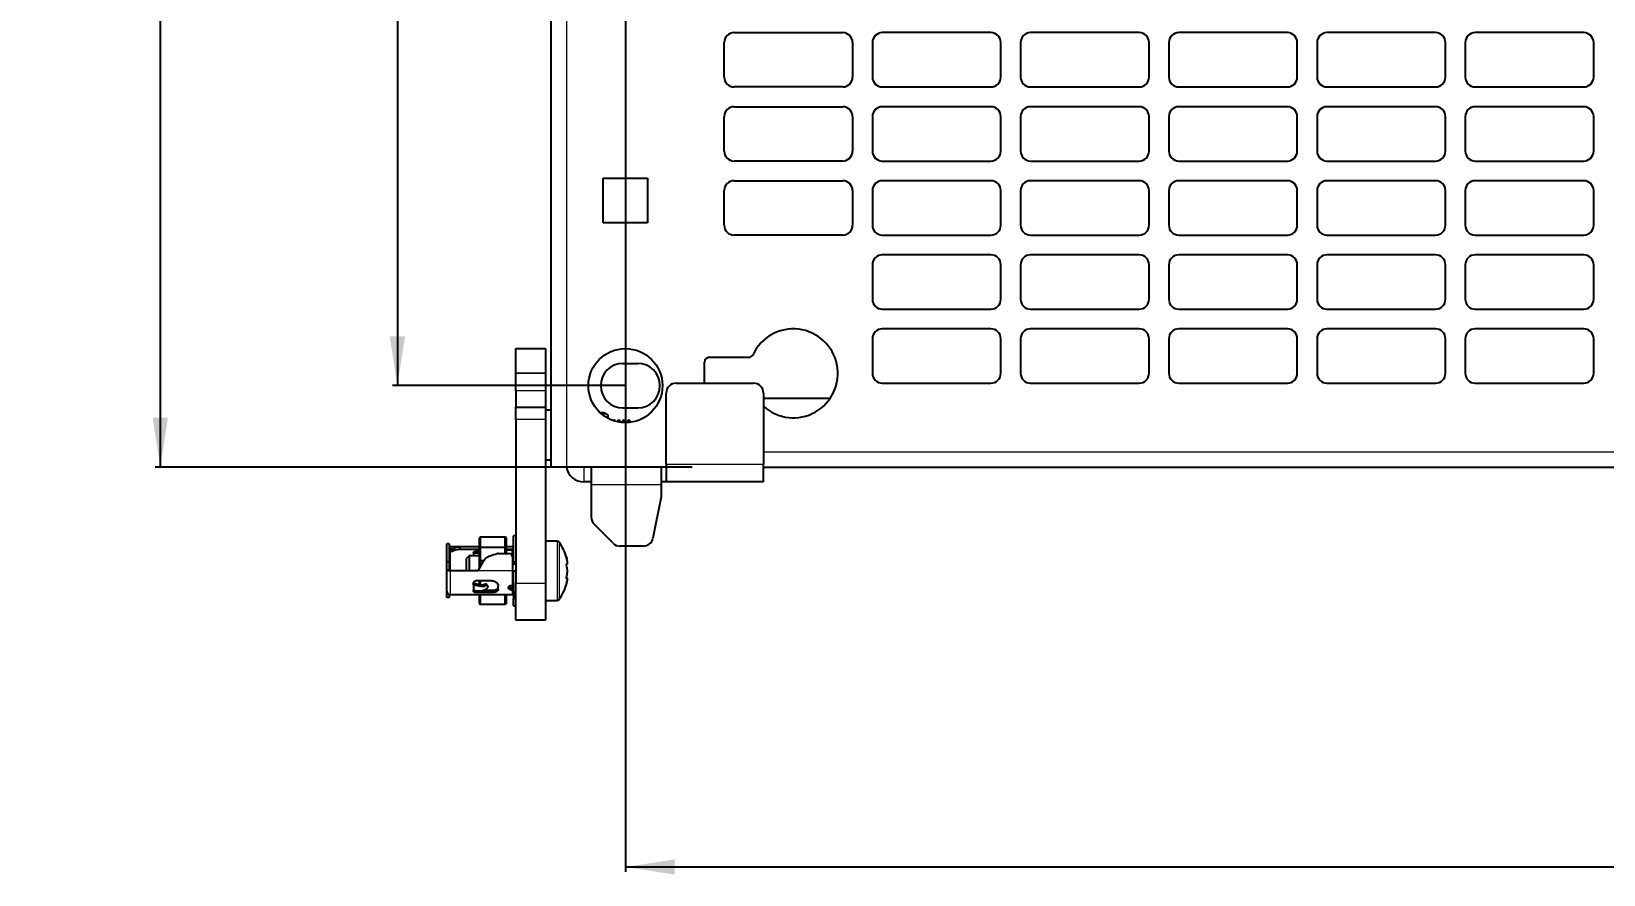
# Model space of a CAD drawing. Header units: millimetres. Extents: x -615 to 971, y 528 to 2003.
# Drawn here: x -615.3 to -297.1, y 675.9 to 846.7 of the extents above; entities that cross this region are included whole.
import ezdxf

# ---------------------------------------------------------------- set-up
doc = ezdxf.new("R2010")
doc.units = ezdxf.units.MM
doc.layers.add('FORMAT', color=7, linetype='Continuous')
doc.styles.add('SLDTEXTSTYLE0', font='TXT', dxfattribs={"width": 0.75})
doc.dimstyles.new('SLDDIMSTYLE0', dxfattribs={"dimtxt": 20, "dimasz": 10, "dimexe": 0, "dimexo": 0.0625, "dimgap": 5, "dimtad": 2, "dimdec": 1, "dimrnd": 1e-09, "dimzin": 12, "dimdsep": 46, "dimtxsty": 'SLDTEXTSTYLE0', "dimsah": 1, "dimcen": 0.09, "dimadec": 0, "dimazin": 3, "dimtfac": 1, "dimtofl": 0, "dimtmove": 0, "dimatfit": 3, "dimfxl": 0, "dimfrac": 2, "dimtolj": 1, "dimtzin": 12, "dimarcsym": 0})

# ---------------------------------------------------------------- blocks, each defined once
blk = doc.blocks.new('_D')
at = {"layer": 'FORMAT'}
for p, q in [((-481.57, 1841.41), (-590.21, 1841.41)), ((-589.21, 1841.41), (-589.21, 758.39)), ((-481.57, 758.39), (-590.21, 758.39))]:
    blk.add_line(p, q, dxfattribs=at)
for points in [[(-589.21, 1841.41), (-590.75, 1831.41), (-587.67, 1831.41)], [(-589.21, 758.39), (-587.67, 768.39), (-590.75, 768.39)]]:
    blk.add_solid(points, dxfattribs=at)
at = {"layer": 'FORMAT', "insert": (-614.99, 1270.35), "char_height": 20, "attachment_point": 1, "rotation": 90, "style": 'SLDTEXTSTYLE0'}
blk.add_mtext('1083', dxfattribs=at)
blk = doc.blocks.new('_D_4')
at = {"layer": 'FORMAT'}
for p, q in [((-495.06, 1299.89), (-495.06, 676.4)), ((-39.06, 1299.89), (-39.06, 676.4)), ((-495.06, 677.4), (-39.06, 677.4))]:
    blk.add_line(p, q, dxfattribs=at)
for points in [[(-495.06, 677.4), (-485.06, 675.86), (-485.06, 678.94)], [(-39.06, 677.4), (-49.06, 678.94), (-49.06, 675.86)]]:
    blk.add_solid(points, dxfattribs=at)
at = {"layer": 'FORMAT', "insert": (-289.22, 703.18), "char_height": 20, "attachment_point": 1, "style": 'SLDTEXTSTYLE0'}
blk.add_mtext('456', dxfattribs=at)
blk = doc.blocks.new('_D_5')
at = {"layer": 'FORMAT'}
for p, q in [((-495.07, 1824.9), (-542.21, 1824.9)), ((-541.21, 1824.9), (-541.21, 774.9)), ((-495.07, 774.9), (-542.21, 774.9))]:
    blk.add_line(p, q, dxfattribs=at)
for points in [[(-541.21, 1824.9), (-542.75, 1814.9), (-539.67, 1814.9)], [(-541.21, 774.9), (-539.67, 784.9), (-542.75, 784.9)]]:
    blk.add_solid(points, dxfattribs=at)
at = {"layer": 'FORMAT', "insert": (-566.99, 1270.35), "char_height": 20, "attachment_point": 1, "rotation": 90, "style": 'SLDTEXTSTYLE0'}
blk.add_mtext('1050', dxfattribs=at)

msp = doc.modelspace()

# ---------------------------------------------------------------- linework, layer by layer
at = {"color": 7, "linetype": 'Continuous', "lineweight": 25}
for p, q in [((-510.06, 758.4), (-510.06, 1841.4)), ((-475.06, 837.4), (-475.06, 844.4)), ((-473.06, 846.4), (-451.06, 846.4)), ((-449.06, 844.4), (-449.06, 837.4)), ((-445.06, 844.4), (-445.06, 837.4)), ((-421.06, 846.4), (-443.06, 846.4)), ((-419.06, 837.4), (-419.06, 844.4)), ((-415.06, 844.4), (-415.06, 837.4)), ((-391.06, 846.4), (-413.06, 846.4)), ((-389.06, 837.4), (-389.06, 844.4)), ((-385.06, 844.4), (-385.06, 837.4)), ((-361.06, 846.4), (-383.06, 846.4)), ((-359.06, 837.4), (-359.06, 844.4)), ((-355.06, 844.4), (-355.06, 837.4)), ((-331.06, 846.4), (-353.06, 846.4)), ((-329.06, 837.4), (-329.06, 844.4)), ((-325.06, 844.4), (-325.06, 837.4)), ((-301.06, 846.4), (-323.06, 846.4)), ((-299.06, 837.4), (-299.06, 844.4)), ((-451.06, 835.4), (-473.06, 835.4)), ((-443.06, 835.4), (-421.06, 835.4)), ((-413.06, 835.4), (-391.06, 835.4)), ((-383.06, 835.4), (-361.06, 835.4)), ((-353.06, 835.4), (-331.06, 835.4)), ((-323.06, 835.4), (-301.06, 835.4)), ((-473.06, 831.4), (-451.06, 831.4)), ((-421.06, 831.4), (-443.06, 831.4)), ((-391.06, 831.4), (-413.06, 831.4)), ((-361.06, 831.4), (-383.06, 831.4)), ((-331.06, 831.4), (-353.06, 831.4)), ((-301.06, 831.4), (-323.06, 831.4)), ((-475.06, 822.4), (-475.06, 829.4)), ((-449.06, 829.4), (-449.06, 822.4)), ((-445.06, 829.4), (-445.06, 822.4)), ((-419.06, 822.4), (-419.06, 829.4)), ((-415.06, 829.4), (-415.06, 822.4)), ((-389.06, 822.4), (-389.06, 829.4)), ((-385.06, 829.4), (-385.06, 822.4)), ((-359.06, 822.4), (-359.06, 829.4)), ((-355.06, 829.4), (-355.06, 822.4)), ((-329.06, 822.4), (-329.06, 829.4)), ((-325.06, 829.4), (-325.06, 822.4)), ((-299.06, 822.4), (-299.06, 829.4)), ((-451.06, 820.4), (-473.06, 820.4)), ((-443.06, 820.4), (-421.06, 820.4)), ((-413.06, 820.4), (-391.06, 820.4)), ((-383.06, 820.4), (-361.06, 820.4)), ((-353.06, 820.4), (-331.06, 820.4)), ((-323.06, 820.4), (-301.06, 820.4)), ((-499.56, 816.9), (-490.56, 816.9)), ((-499.56, 807.9), (-499.56, 816.9)), ((-490.56, 816.9), (-490.56, 807.9)), ((-473.06, 816.4), (-451.06, 816.4)), ((-421.06, 816.4), (-443.06, 816.4)), ((-391.06, 816.4), (-413.06, 816.4)), ((-361.06, 816.4), (-383.06, 816.4)), ((-331.06, 816.4), (-353.06, 816.4)), ((-301.06, 816.4), (-323.06, 816.4)), ((-475.06, 807.4), (-475.06, 814.4)), ((-449.06, 814.4), (-449.06, 807.4)), ((-445.06, 814.4), (-445.06, 807.4)), ((-419.06, 807.4), (-419.06, 814.4)), ((-415.06, 814.4), (-415.06, 807.4)), ((-389.06, 807.4), (-389.06, 814.4)), ((-385.06, 814.4), (-385.06, 807.4)), ((-359.06, 807.4), (-359.06, 814.4)), ((-355.06, 814.4), (-355.06, 807.4)), ((-329.06, 807.4), (-329.06, 814.4)), ((-325.06, 814.4), (-325.06, 807.4)), ((-299.06, 807.4), (-299.06, 814.4)), ((-490.56, 807.9), (-499.56, 807.9)), ((-451.06, 805.4), (-473.06, 805.4)), ((-443.06, 805.4), (-421.06, 805.4)), ((-413.06, 805.4), (-391.06, 805.4)), ((-383.06, 805.4), (-361.06, 805.4)), ((-353.06, 805.4), (-331.06, 805.4)), ((-323.06, 805.4), (-301.06, 805.4)), ((-445.06, 799.4), (-445.06, 792.4)), ((-421.06, 801.4), (-443.06, 801.4)), ((-419.06, 792.4), (-419.06, 799.4)), ((-415.06, 799.4), (-415.06, 792.4)), ((-391.06, 801.4), (-413.06, 801.4)), ((-389.06, 792.4), (-389.06, 799.4)), ((-385.06, 799.4), (-385.06, 792.4)), ((-361.06, 801.4), (-383.06, 801.4)), ((-359.06, 792.4), (-359.06, 799.4)), ((-355.06, 799.4), (-355.06, 792.4)), ((-331.06, 801.4), (-353.06, 801.4)), ((-329.06, 792.4), (-329.06, 799.4)), ((-325.06, 799.4), (-325.06, 792.4)), ((-301.06, 801.4), (-323.06, 801.4)), ((-299.06, 792.4), (-299.06, 799.4)), ((-443.06, 790.4), (-421.06, 790.4)), ((-413.06, 790.4), (-391.06, 790.4)), ((-383.06, 790.4), (-361.06, 790.4)), ((-353.06, 790.4), (-331.06, 790.4)), ((-323.06, 790.4), (-301.06, 790.4)), ((-421.06, 786.4), (-443.06, 786.4)), ((-391.06, 786.4), (-413.06, 786.4)), ((-361.06, 786.4), (-383.06, 786.4)), ((-331.06, 786.4), (-353.06, 786.4)), ((-301.06, 786.4), (-323.06, 786.4)), ((-445.06, 784.4), (-445.06, 777.4)), ((-419.06, 777.4), (-419.06, 784.4)), ((-415.06, 784.4), (-415.06, 777.4)), ((-389.06, 777.4), (-389.06, 784.4)), ((-385.06, 784.4), (-385.06, 777.4)), ((-359.06, 777.4), (-359.06, 784.4)), ((-355.06, 784.4), (-355.06, 777.4)), ((-329.06, 777.4), (-329.06, 784.4)), ((-325.06, 784.4), (-325.06, 777.4)), ((-299.06, 777.4), (-299.06, 784.4)), ((-517.21, 782.4), (-511.21, 782.4)), ((-517.21, 777.4), (-517.21, 782.4)), ((-511.21, 782.4), (-511.21, 777.4)), ((-478.06, 780.64), (-470.11, 780.64)), ((-517.21, 773.86), (-517.21, 777.4)), ((-517.21, 777.4), (-517.21, 777.4)), ((-511.21, 777.4), (-511.21, 773.86)), ((-511.21, 777.4), (-511.21, 777.4)), ((-495.56, 779.4), (-492.56, 779.4)), ((-479.06, 775.4), (-479.06, 779.64)), ((-517.21, 773.86), (-517.21, 770.51)), ((-511.21, 773.86), (-511.21, 770.51)), ((-486.81, 759), (-486.81, 773.4)), ((-484.81, 775.4), (-469.11, 775.4)), ((-467.11, 773.4), (-467.11, 759)), ((-443.06, 775.4), (-421.06, 775.4)), ((-413.06, 775.4), (-391.06, 775.4)), ((-383.06, 775.4), (-361.06, 775.4)), ((-353.06, 775.4), (-331.06, 775.4)), ((-323.06, 775.4), (-301.06, 775.4)), ((-517.21, 770.51), (-511.21, 770.51)), ((-517.21, 768.01), (-517.21, 770.51)), ((-511.21, 770.51), (-511.21, 768.01)), ((-495.56, 770.4), (-492.56, 770.4)), ((-467.11, 772.39), (-453.57, 772.39)), ((-517.21, 768.01), (-517.21, 734.9)), ((-510.06, 769.9), (-511.21, 769.9)), ((-511.21, 768.01), (-511.21, 734.9)), ((-499.42, 769.4), (-500.16, 769.4)), ((-498.56, 768.9), (-499.42, 769.4)), ((-499.42, 768.8), (-499.42, 769.4)), ((-498.56, 768.27), (-498.56, 768.9)), ((-497.43, 767.9), (-497.49, 767.81)), ((-497.29, 767.9), (-497.43, 767.9)), ((-497.43, 767.78), (-497.43, 767.9)), ((-497.15, 767.7), (-497.29, 767.9)), ((-497.29, 767.74), (-497.29, 767.9)), ((-496.43, 767.9), (-496.66, 767.57)), ((-496.29, 767.9), (-496.43, 767.9)), ((-496.43, 767.53), (-496.43, 767.9)), ((-495.98, 767.46), (-496.29, 767.9)), ((-496.29, 767.5), (-496.29, 767.9)), ((-495.43, 767.9), (-495.76, 767.43)), ((-495.29, 767.9), (-495.43, 767.9)), ((-495.43, 767.41), (-495.43, 767.9)), ((-494.94, 767.4), (-495.29, 767.9)), ((-495.29, 767.4), (-495.29, 767.9)), ((-494.43, 767.9), (-494.77, 767.41)), ((-494.31, 767.9), (-494.43, 767.9)), ((-494.43, 767.43), (-494.43, 767.9)), ((-494.06, 767.65), (-494.31, 767.9)), ((-494.31, 767.44), (-494.31, 767.9)), ((-494.06, 767.47), (-494.06, 767.65)), ((-511.21, 759.9), (-510.06, 759.9)), ((-506.96, 758.4), (-510.06, 758.4)), ((-501.96, 758.4), (-506.96, 758.4)), ((-487.81, 758.4), (-501.96, 758.4)), ((-501.96, 758.4), (-501.96, 754.8)), ((-487.81, 758.4), (-487.81, 754.8)), ((-486.81, 758.4), (-487.81, 758.4)), ((-486.81, 759), (-486.81, 755.4)), ((-467.11, 755.4), (-467.11, 759)), ((-467.11, 758.39), (-66.51, 758.39)), ((-501.96, 755.4), (-503.46, 755.4)), ((-501.96, 754.8), (-501.96, 748.23)), ((-486.81, 755.4), (-487.81, 755.4)), ((-487.81, 754.8), (-487.81, 752.4)), ((-467.11, 755.4), (-486.81, 755.4)), ((-487.81, 752.4), (-489.49, 744.01)), ((-497.54, 742.99), (-501.37, 746.82)), ((-530.71, 742.83), (-531.21, 742.83)), ((-531.21, 739.23), (-531.21, 742.83)), ((-530.71, 742.83), (-530.71, 739.23)), ((-528.51, 742.25), (-530.51, 742.25)), ((-530.01, 741.8), (-530.51, 741.8)), ((-530.51, 741.8), (-530.51, 741.34)), ((-530.01, 741.34), (-530.01, 741.8)), ((-528.51, 741.75), (-528.51, 742.25)), ((-524.61, 742.25), (-528.51, 742.25)), ((-528.51, 741.75), (-524.61, 741.75)), ((-524.49, 744.24), (-524.61, 744.02)), ((-524.61, 742.07), (-524.61, 744.02)), ((-524.49, 742.09), (-524.61, 742.07)), ((-524.61, 739.4), (-524.61, 742.07)), ((-524.49, 744.24), (-524.49, 742.09)), ((-519.41, 744.24), (-524.49, 744.24)), ((-524.49, 742.09), (-524.49, 739.4)), ((-519.41, 742.09), (-524.49, 742.09)), ((-519.41, 742.09), (-519.41, 744.24)), ((-519.21, 744.11), (-519.41, 744.24)), ((-519.41, 740.9), (-519.41, 742.09)), ((-519.21, 742.08), (-519.41, 742.09)), ((-519.21, 744.11), (-519.21, 742.08)), ((-517.91, 742.25), (-519.21, 742.25)), ((-519.21, 742.08), (-519.21, 740.9)), ((-519.21, 741.75), (-517.91, 741.75)), ((-518.01, 741.55), (-519.21, 741.55)), ((-518.01, 741.55), (-518.01, 740.53)), ((-517.21, 744.5), (-517.71, 744.5)), ((-517.71, 739.24), (-517.71, 744.5)), ((-508.88, 743.4), (-511.21, 743.4)), ((-491.45, 742.4), (-496.13, 742.4)), ((-530.71, 739.23), (-531.21, 739.23)), ((-531.21, 737.53), (-531.21, 739.23)), ((-530.71, 739.23), (-530.71, 737.53)), ((-530.51, 741.34), (-530.01, 741.34)), ((-526.71, 740.4), (-527.21, 739.9)), ((-527.21, 737.4), (-527.21, 739.9)), ((-524.61, 740.4), (-526.71, 740.4)), ((-526.71, 740.4), (-526.71, 737.4)), ((-525.81, 741.11), (-525.81, 740.94)), ((-525.81, 740.94), (-524.61, 741.06)), ((-525.81, 740.94), (-525.81, 740.4)), ((-525.31, 741.34), (-524.61, 741.34)), ((-523.75, 739.4), (-524.91, 737.4)), ((-524.49, 739.4), (-524.61, 739.4)), ((-524.61, 737.92), (-524.61, 739.4)), ((-523.75, 739.4), (-524.49, 739.4)), ((-524.49, 739.4), (-524.49, 738.12)), ((-520.81, 740.9), (-518.66, 740.9)), ((-518.01, 740.85), (-517.91, 740.85)), ((-517.71, 740.4), (-517.95, 740.4)), ((-517.91, 740.15), (-517.91, 737.4)), ((-517.71, 738.84), (-517.91, 738.85)), ((-517.71, 738.71), (-517.71, 739.24)), ((-517.71, 739.24), (-517.21, 739.24)), ((-517.21, 738.71), (-517.71, 738.71)), ((-506.82, 739.25), (-506.79, 739.25)), ((-530.71, 737.53), (-531.21, 737.53)), ((-531.21, 737.4), (-531.21, 737.53)), ((-530.51, 737.4), (-531.21, 737.4)), ((-531.21, 733.25), (-531.21, 737.4)), ((-530.71, 737.53), (-530.71, 737.4)), ((-524.91, 737.4), (-530.51, 737.4)), ((-522.01, 735.35), (-525.31, 735.35)), ((-524.61, 734.63), (-524.61, 735.35)), ((-524.49, 735.35), (-524.49, 734.58)), ((-517.71, 737.4), (-517.91, 737.4)), ((-517.71, 733.08), (-517.71, 737.4)), ((-517.71, 737.4), (-517.21, 737.4)), ((-506.85, 735.87), (-507.01, 735.87)), ((-531.21, 731.97), (-531.21, 733.25)), ((-530.71, 731.97), (-531.21, 731.97)), ((-530.71, 732.58), (-530.71, 731.97)), ((-528.51, 732.55), (-530.51, 732.55)), ((-517.91, 732.55), (-528.51, 732.55)), ((-525.81, 734.58), (-525.81, 734.91)), ((-525.81, 734.58), (-525.81, 733.45)), ((-525.81, 733.24), (-525.81, 733.45)), ((-522.01, 733.01), (-525.31, 733.01)), ((-524.61, 730.78), (-524.61, 732.55)), ((-524.49, 732.55), (-524.49, 730.56)), ((-523.73, 733.46), (-522.01, 733.46)), ((-522.93, 734.35), (-523.16, 734.64)), ((-522.88, 734.21), (-522.88, 734.18)), ((-520.81, 733.65), (-520.81, 734.33)), ((-519.41, 730.56), (-519.41, 732.55)), ((-519.21, 732.55), (-519.21, 730.69)), ((-518.71, 733.91), (-518.71, 734.03)), ((-518.16, 734.45), (-517.91, 734.45)), ((-518.16, 733.95), (-517.91, 733.95)), ((-518.16, 733.55), (-517.91, 733.55)), ((-518.01, 734.45), (-518.01, 733.95)), ((-518.01, 734.4), (-517.75, 734.4)), ((-517.21, 733.08), (-517.71, 733.08)), ((-517.71, 733.08), (-517.71, 731.77)), ((-517.21, 727.4), (-517.21, 734.9)), ((-511.21, 734.9), (-511.21, 727.4)), ((-524.61, 730.78), (-524.49, 730.56)), ((-519.41, 730.56), (-524.49, 730.56)), ((-519.41, 730.56), (-519.21, 730.69)), ((-517.21, 731.77), (-517.71, 731.77)), ((-517.71, 730.3), (-517.71, 731.77)), ((-517.71, 730.3), (-517.21, 730.3)), ((-511.21, 731.4), (-508.88, 731.4)), ((-511.21, 727.4), (-517.21, 727.4))]:
    msp.add_line(p, q, dxfattribs=at)
at = {"color": 8, "linetype": 'Continuous', "lineweight": 18}
for p, q in [((-506.96, 1841.4), (-506.96, 758.4)), ((-517.21, 777.4), (-511.21, 777.4)), ((-511.21, 777.4), (-517.21, 777.4)), ((-511.21, 773.86), (-517.21, 773.86)), ((-511.21, 768.01), (-517.21, 768.01)), ((-467.11, 761.49), (-66.51, 761.49)), ((-503.46, 758.4), (-503.46, 755.4)), ((-486.81, 759), (-467.11, 759)), ((-487.81, 754.8), (-501.96, 754.8)), ((-517.91, 740.85), (-517.91, 741.75)), ((-508.88, 743.4), (-508.88, 737.13)), ((-508.44, 743.17), (-508.44, 737.14)), ((-530.51, 741.34), (-530.51, 737.4)), ((-530.51, 737.4), (-530.51, 732.55)), ((-517.91, 737.4), (-524.91, 737.4)), ((-517.91, 734.45), (-517.91, 737.4)), ((-508.88, 737.13), (-508.88, 731.4)), ((-508.44, 737.14), (-508.44, 731.63)), ((-525.31, 733.46), (-525.31, 733.01)), ((-522.01, 733.01), (-522.01, 733.46)), ((-518.16, 733.95), (-518.16, 733.55)), ((-517.91, 732.55), (-517.91, 733.55)), ((-517.21, 734.9), (-511.21, 734.9))]:
    msp.add_line(p, q, dxfattribs=at)
at = {"color": 7, "linetype": 'Continuous', "lineweight": 25, "flags": 128}
for points in [[(-530.51, 742.25), (-530.64, 742.24), (-530.71, 742.22)], [(-517.71, 741.78), (-517.77, 741.76), (-517.91, 741.75)], [(-517.71, 740.88), (-517.77, 740.86), (-517.91, 740.85)], [(-506.79, 739.3), (-506.91, 739.82), (-506.97, 740.07)], [(-506.98, 734.7), (-506.91, 734.97), (-506.79, 735.48)], [(-518.01, 734.28), (-517.97, 734.36), (-517.95, 734.4)], [(-517.71, 734.33), (-517.71, 734.35), (-517.72, 734.37), (-517.74, 734.39), (-517.77, 734.41), (-517.8, 734.43), (-517.83, 734.44), (-517.87, 734.45), (-517.91, 734.45)], [(-517.71, 733.93), (-517.77, 733.94), (-517.91, 733.95)]]:
    msp.add_lwpolyline(points, dxfattribs=at)
at = {"color": 7, "linetype": 'Continuous', "lineweight": 25}
msp.add_circle((-495.06, 774.9), 7.5, dxfattribs=at)
for centre, radius, start, end in [((-473.06, 844.4), 2, 90, 180), ((-451.06, 844.4), 2, 0, 90), ((-443.06, 844.4), 2, 90, 180), ((-421.06, 844.4), 2, 0, 90), ((-413.06, 844.4), 2, 90, 180), ((-391.06, 844.4), 2, 0, 90), ((-383.06, 844.4), 2, 90, 180), ((-361.06, 844.4), 2, 0, 90), ((-353.06, 844.4), 2, 90, 180), ((-331.06, 844.4), 2, 0, 90), ((-323.06, 844.4), 2, 90, 180), ((-301.06, 844.4), 2, 0, 90), ((-473.06, 837.4), 2, 180, 270), ((-451.06, 837.4), 2, 270, 0), ((-443.06, 837.4), 2, 180, 270), ((-421.06, 837.4), 2, 270, 0), ((-413.06, 837.4), 2, 180, 270), ((-391.06, 837.4), 2, 270, 0), ((-383.06, 837.4), 2, 180, 270), ((-361.06, 837.4), 2, 270, 0), ((-353.06, 837.4), 2, 180, 270), ((-331.06, 837.4), 2, 270, 0), ((-323.06, 837.4), 2, 180, 270), ((-301.06, 837.4), 2, 270, 0), ((-473.06, 829.4), 2, 90, 180), ((-451.06, 829.4), 2, 0, 90), ((-443.06, 829.4), 2, 90, 180), ((-421.06, 829.4), 2, 0, 90), ((-413.06, 829.4), 2, 90, 180), ((-391.06, 829.4), 2, 0, 90), ((-383.06, 829.4), 2, 90, 180), ((-361.06, 829.4), 2, 0, 90), ((-353.06, 829.4), 2, 90, 180), ((-331.06, 829.4), 2, 0, 90), ((-323.06, 829.4), 2, 90, 180), ((-301.06, 829.4), 2, 0, 90), ((-473.06, 822.4), 2, 180, 270), ((-451.06, 822.4), 2, 270, 0), ((-443.06, 822.4), 2, 180, 270), ((-421.06, 822.4), 2, 270, 0), ((-413.06, 822.4), 2, 180, 270), ((-391.06, 822.4), 2, 270, 0), ((-383.06, 822.4), 2, 180, 270), ((-361.06, 822.4), 2, 270, 0), ((-353.06, 822.4), 2, 180, 270), ((-331.06, 822.4), 2, 270, 0), ((-323.06, 822.4), 2, 180, 270), ((-301.06, 822.4), 2, 270, 0), ((-473.06, 814.4), 2, 90, 180), ((-451.06, 814.4), 2, 0, 90), ((-443.06, 814.4), 2, 90, 180), ((-421.06, 814.4), 2, 0, 90), ((-413.06, 814.4), 2, 90, 180), ((-391.06, 814.4), 2, 0, 90), ((-383.06, 814.4), 2, 90, 180), ((-361.06, 814.4), 2, 0, 90), ((-353.06, 814.4), 2, 90, 180), ((-331.06, 814.4), 2, 0, 90), ((-323.06, 814.4), 2, 90, 180), ((-301.06, 814.4), 2, 0, 90), ((-473.06, 807.4), 2, 180, 270), ((-451.06, 807.4), 2, 270, 0), ((-443.06, 807.4), 2, 180, 270), ((-421.06, 807.4), 2, 270, 0), ((-413.06, 807.4), 2, 180, 270), ((-391.06, 807.4), 2, 270, 0), ((-383.06, 807.4), 2, 180, 270), ((-361.06, 807.4), 2, 270, 0), ((-353.06, 807.4), 2, 180, 270), ((-331.06, 807.4), 2, 270, 0), ((-323.06, 807.4), 2, 180, 270), ((-301.06, 807.4), 2, 270, 0), ((-443.06, 799.4), 2, 90, 180), ((-421.06, 799.4), 2, 0, 90), ((-413.06, 799.4), 2, 90, 180), ((-391.06, 799.4), 2, 0, 90), ((-383.06, 799.4), 2, 90, 180), ((-361.06, 799.4), 2, 0, 90), ((-353.06, 799.4), 2, 90, 180), ((-331.06, 799.4), 2, 0, 90), ((-323.06, 799.4), 2, 90, 180), ((-301.06, 799.4), 2, 0, 90), ((-443.06, 792.4), 2, 180, 270), ((-421.06, 792.4), 2, 270, 0), ((-413.06, 792.4), 2, 180, 270), ((-391.06, 792.4), 2, 270, 0), ((-383.06, 792.4), 2, 180, 270), ((-361.06, 792.4), 2, 270, 0), ((-353.06, 792.4), 2, 180, 270), ((-331.06, 792.4), 2, 270, 0), ((-323.06, 792.4), 2, 180, 270), ((-301.06, 792.4), 2, 270, 0), ((-461.06, 777.39), 9, 227.7612, 154.8493), ((-443.06, 784.4), 2, 90, 180), ((-421.06, 784.4), 2, 0, 90), ((-413.06, 784.4), 2, 90, 180), ((-391.06, 784.4), 2, 0, 90), ((-383.06, 784.4), 2, 90, 180), ((-361.06, 784.4), 2, 0, 90), ((-353.06, 784.4), 2, 90, 180), ((-331.06, 784.4), 2, 0, 90), ((-323.06, 784.4), 2, 90, 180), ((-301.06, 784.4), 2, 0, 90), ((-478.06, 779.64), 1, 90, 180), ((-470.11, 781.64), 1, 270, 334.8493), ((-495.56, 774.9), 4.5, 90, 270), ((-492.56, 774.9), 4.5, 270, 90), ((-443.06, 777.4), 2, 180, 270), ((-421.06, 777.4), 2, 270, 0), ((-413.06, 777.4), 2, 180, 270), ((-391.06, 777.4), 2, 270, 0), ((-383.06, 777.4), 2, 180, 270), ((-361.06, 777.4), 2, 270, 0), ((-353.06, 777.4), 2, 180, 270), ((-331.06, 777.4), 2, 270, 0), ((-323.06, 777.4), 2, 180, 270), ((-301.06, 777.4), 2, 270, 0), ((-484.81, 773.4), 2, 90, 180), ((-469.11, 773.4), 2, 0, 90), ((-503.46, 759), 3.6, 189.5941, 270), ((-499.96, 748.23), 2, 180, 225), ((-530.51, 741.55), 0.2, 90, 180), ((-517.91, 742.45), 0.2, 270, 0), ((-508.88, 742.86), 0.54, 35.2515, 90), ((-516.61, 737.4), 10, 15.4963, 35.2515), ((-496.13, 744.4), 2, 225, 270), ((-491.45, 744.4), 2, 270, 348.6901), ((-520.81, 740.15), 0.75, 90, 105.0484), ((-518.66, 740.15), 0.75, 0, 90), ((-517.81, 740.48), 0.0996, 305.5332, 356.0721), ((-530.51, 733.25), 0.7, 180, 270), ((-517.89, 733.37), 0.183, 7.3339, 95.8124), ((-517.91, 732.35), 0.2, 0, 90), ((-516.61, 737.4), 10, 324.7485, 344.3485), ((-508.88, 731.94), 0.54, 270, 324.7485)]:
    msp.add_arc(centre, radius, start, end, dxfattribs=at)
for points, knots in [([(-530.51, 742.25), (-530.51, 742.22), (-530.51, 742.16), (-530.51, 741.91), (-530.51, 741.8)], [0, 0, 0, 0, 0.559866, 1, 1, 1, 1]), ([(-528.51, 742.25), (-528.79, 742.22), (-529.29, 742.16), (-529.79, 741.91), (-530.01, 741.8)], [0, 0, 0, 0, 0.559911, 1, 1, 1, 1]), ([(-528.51, 741.75), (-528.79, 741.73), (-529.29, 741.68), (-529.79, 741.45), (-530.01, 741.34)], [0, 0, 0, 0, 0.559868, 1, 1, 1, 1]), ([(-525.81, 741.11), (-525.8, 741.13), (-525.79, 741.19), (-525.71, 741.26), (-525.58, 741.31), (-525.44, 741.34), (-525.35, 741.34), (-525.31, 741.34)], [0, 0, 0, 0, 0.214295, 0.42863, 0.64223, 0.856153, 1, 1, 1, 1]), ([(-523.75, 739.4), (-523.58, 739.62), (-523.23, 740.06), (-522.25, 740.53), (-521.49, 740.74), (-521, 740.88)], [0, 0, 0, 0, 0.2540266, 0.5265912, 1, 1, 1, 1]), ([(-517.71, 740.18), (-517.71, 740.17), (-517.71, 740.15), (-517.73, 740.12), (-517.77, 740.09), (-517.84, 740.08), (-517.89, 740.07), (-517.92, 740.06)], [0, 0, 0, 0, 0.187462, 0.362386, 0.517277, 0.750642, 1, 1, 1, 1]), ([(-517.71, 739.11), (-517.71, 739.1), (-517.71, 739.09), (-517.73, 739.06), (-517.77, 739.04), (-517.84, 739.05), (-517.88, 739.05), (-517.91, 739.05)], [0, 0, 0, 0, 0.195302, 0.377541, 0.538909, 0.761383, 1, 1, 1, 1]), ([(-507.01, 734.6), (-507.01, 734.6), (-507.01, 734.61), (-507, 734.63), (-506.96, 734.78), (-506.88, 735.1), (-506.81, 735.47), (-506.78, 735.75), (-506.8, 735.9), (-506.88, 735.86), (-506.96, 735.84), (-506.99, 735.84), (-507, 735.86), (-507.01, 735.88), (-507.01, 735.9), (-507.01, 735.93), (-507, 735.99), (-506.94, 736.23), (-506.85, 736.59), (-506.78, 737.08), (-506.79, 737.58), (-506.85, 738.01), (-506.93, 738.33), (-506.99, 738.55), (-507, 738.62), (-507.01, 738.67), (-507.01, 738.69), (-507.01, 738.72), (-507, 738.74), (-506.95, 738.78), (-506.87, 738.77), (-506.8, 738.8), (-506.78, 738.95), (-506.8, 739.27), (-506.87, 739.66), (-506.96, 740), (-506.99, 740.14), (-507, 740.18), (-507.01, 740.2), (-507.01, 740.2), (-507.01, 740.19), (-507, 740.16), (-506.96, 740.02), (-506.93, 739.89), (-506.91, 739.8)], [0, 0, 0, 0, 0.002669, 0.006422, 0.016822, 0.063309, 0.118617, 0.153644, 0.188957, 0.265945, 0.291246, 0.303925, 0.310299, 0.31305, 0.315831, 0.318218, 0.322425, 0.335452, 0.396277, 0.457638, 0.493644, 0.54503, 0.602606, 0.617005, 0.624239, 0.627149, 0.630093, 0.632606, 0.636406, 0.647212, 0.695726, 0.751897, 0.78647, 0.821241, 0.889001, 0.922439, 0.936242, 0.940574, 0.943357, 0.945726, 0.94809, 0.952284, 0.965237, 1, 1, 1, 1]), ([(-506.79, 739.26), (-506.78, 739.26), (-506.78, 739.25), (-506.79, 739.3), (-506.79, 739.3)], [0, 0, 0, 0, 0.963374, 1, 1, 1, 1]), ([(-525.81, 734.91), (-525.8, 734.96), (-525.79, 735.05), (-525.71, 735.19), (-525.58, 735.29), (-525.44, 735.34), (-525.35, 735.35), (-525.31, 735.35)], [0, 0, 0, 0, 0.214373, 0.428779, 0.642592, 0.856666, 1, 1, 1, 1]), ([(-522.01, 735.35), (-521.87, 735.34), (-521.6, 735.32), (-521.24, 735.13), (-520.97, 734.87), (-520.83, 734.58), (-520.81, 734.4), (-520.81, 734.33)], [0, 0, 0, 0, 0.213238, 0.42649, 0.63916, 0.849598, 1, 1, 1, 1]), ([(-525.81, 734.87), (-525.38, 734.78), (-524.79, 734.64), (-523.97, 734.53), (-523.68, 734.65), (-523.53, 734.71)], [0, 0, 0, 0, 0.56666, 0.780905, 1, 1, 1, 1]), ([(-525.81, 734.58), (-525.31, 734.48), (-524.64, 734.33), (-523.74, 734.22), (-523.44, 734.34), (-523.28, 734.4)], [0, 0, 0, 0, 0.587693, 0.790818, 1, 1, 1, 1]), ([(-525.81, 733.45), (-525.31, 733.39), (-524.64, 733.3), (-523.74, 733.41), (-523.44, 733.58), (-523.28, 733.67)], [0, 0, 0, 0, 0.587693, 0.790818, 1, 1, 1, 1]), ([(-525.31, 733.01), (-525.36, 733.01), (-525.48, 733.01), (-525.63, 733.05), (-525.74, 733.11), (-525.8, 733.17), (-525.81, 733.22), (-525.81, 733.24)], [0, 0, 0, 0, 0.214445, 0.428893, 0.643239, 0.857188, 1, 1, 1, 1]), ([(-523.53, 734.71), (-523.49, 734.72), (-523.39, 734.75), (-523.27, 734.73), (-523.22, 734.7), (-523.2, 734.68)], [0, 0, 0, 0, 0.369126, 0.738256, 1, 1, 1, 1]), ([(-522.88, 734.21), (-522.89, 734.25), (-522.9, 734.32), (-522.97, 734.4), (-523.08, 734.43), (-523.19, 734.43), (-523.26, 734.41), (-523.28, 734.4)], [0, 0, 0, 0, 0.225883, 0.451767, 0.67765, 0.903524, 1, 1, 1, 1]), ([(-523.28, 733.67), (-523.24, 733.7), (-523.14, 733.75), (-523.01, 733.87), (-522.92, 734), (-522.89, 734.1), (-522.88, 734.16), (-522.88, 734.18)], [0, 0, 0, 0, 0.225867, 0.451734, 0.677598, 0.903479, 1, 1, 1, 1]), ([(-523.16, 734.64), (-523.17, 734.65), (-523.18, 734.67), (-523.2, 734.68), (-523.2, 734.68)], [0, 0, 0, 0, 0.872289, 1, 1, 1, 1]), ([(-522.01, 733.46), (-521.87, 733.46), (-521.6, 733.47), (-521.24, 733.57), (-520.98, 733.72), (-520.83, 733.91), (-520.81, 734.06), (-520.81, 734.12)], [0, 0, 0, 0, 0.212875, 0.425767, 0.637937, 0.847353, 1, 1, 1, 1]), ([(-520.81, 733.65), (-520.82, 733.57), (-520.85, 733.4), (-521.05, 733.21), (-521.34, 733.08), (-521.68, 733.02), (-521.91, 733.01), (-522.01, 733.01)], [0, 0, 0, 0, 0.212833, 0.42585, 0.635542, 0.846587, 1, 1, 1, 1]), ([(-518.71, 734.03), (-518.7, 734.08), (-518.69, 734.17), (-518.6, 734.29), (-518.46, 734.39), (-518.3, 734.44), (-518.2, 734.45), (-518.16, 734.45)], [0, 0, 0, 0, 0.214305, 0.42865, 0.642279, 0.856223, 1, 1, 1, 1]), ([(-518.16, 733.55), (-518.22, 733.56), (-518.34, 733.56), (-518.51, 733.62), (-518.63, 733.71), (-518.7, 733.81), (-518.71, 733.88), (-518.71, 733.91)], [0, 0, 0, 0, 0.214393, 0.428789, 0.643061, 0.856854, 1, 1, 1, 1]), ([(-518.67, 734.18), (-518.65, 734.14), (-518.6, 734.07), (-518.46, 734), (-518.3, 733.96), (-518.2, 733.95), (-518.16, 733.95)], [0, 0, 0, 0, 0.252501, 0.531568, 0.811143, 1, 1, 1, 1])]:
    msp.add_open_spline(points, degree=3, knots=knots, dxfattribs=at)
at = {"color": 8, "linetype": 'Continuous', "lineweight": 18}
msp.add_open_spline([(-523.28, 734.4), (-523.33, 734.45), (-523.39, 734.54), (-523.48, 734.64), (-523.52, 734.69), (-523.53, 734.71)], degree=3, knots=[0, 0, 0, 0, 0.502362, 0.815418, 1, 1, 1, 1], dxfattribs=at)

# ---------------------------------------------------------------- dimensions: what is measured, and where the dimension line sits
at = {"layer": 'FORMAT'}
for base, p1, p2, angle, picture, middle in [((-589.21, 758.39), (-481.56, 1841.41), (-481.56, 758.39), 90, '_D', (-589.21, 1299.9)), ((-541.21, 774.9), (-495.06, 1824.9), (-495.06, 774.9), 90, '_D_5', (-541.21, 1299.9)), ((-39.06, 677.4), (-495.06, 1299.9), (-39.06, 1299.9), 0, '_D_4', (-267.06, 677.4))]:
    dim = msp.add_linear_dim(base=base, p1=p1, p2=p2, angle=angle, dimstyle='SLDDIMSTYLE0', dxfattribs=at)
    dim.commit()
    dim.dimension.update_dxf_attribs({"geometry": picture, "text_midpoint": middle, "dimtype": 160})

doc.saveas('drawing.dxf')
